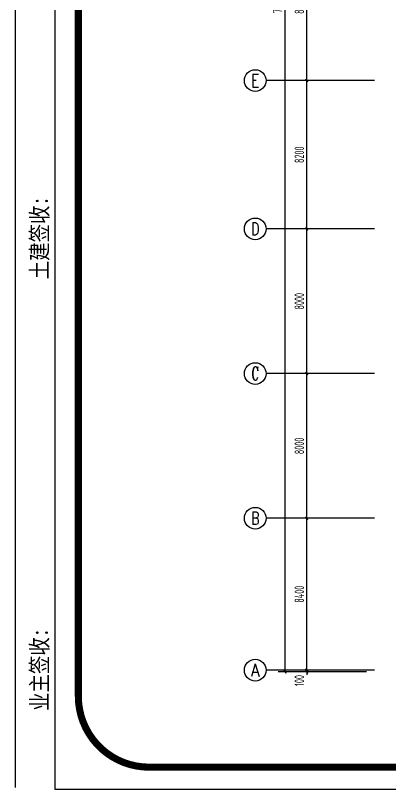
# Model space of a CAD drawing. Extents: x 1159254 to 1730927, y -477824 to -383968.
# Drawn here: x 1594799 to 1615549, y -477824 to -435025 of the extents above; entities that cross this region are included whole.
import ezdxf
from ezdxf.enums import TextEntityAlignment as Align

# ---------------------------------------------------------------- set-up
doc = ezdxf.new("R2010")
doc.units = 0
doc.header["$LTSCALE"] = 1000
for name, color, linetype in [('AXIS', 3, 'Continuous'), ('AXIS_TEXT', 7, 'Continuous'), ('外框', 7, 'Continuous')]:
    doc.layers.add(name, color=color, linetype=linetype)
doc.styles.add('_TCH_AXIS', font='COMPLEX', dxfattribs={"width": 0.8, "bigfont": 'TSSDCHN'})
doc.styles.add('_TCH_DIM_T3', font='TSSDENG', dxfattribs={"width": 0.64, "bigfont": 'TSSDCHN'})
doc.styles.add('COMPLEX', font='COMPLEX')
doc.styles.add('宋体平面', font='', dxfattribs={"width": 0.8})
doc.styles.get('宋体平面').set_extended_font_data('SimSun')
doc.dimstyles.new('_TCH_ARCH&&150', dxfattribs={"dimtxt": 525, "dimasz": 150, "dimexe": 375, "dimexo": 450, "dimgap": 150, "dimtad": 1, "dimdec": 0, "dimzin": 0, "dimdsep": 46, "dimtxsty": '_TCH_DIM_T3', "dimblk": 'ARCHTICK', "dimcen": 0.09, "dimclrt": 7, "dimazin": 2, "dimtfac": 1, "dimtdec": 0, "dimtix": 1, "dimtmove": 2, "dimatfit": 3, "dimfxl": 0, "dimtolj": 1, "dimtzin": 0, "dimarcsym": 0})

# ---------------------------------------------------------------- blocks, each defined once
blk = doc.blocks.new('_ArchTick')
at = {"color": 0, "linetype": 'ByBlock', "const_width": 0.4}
blk.add_lwpolyline([(-0.5, -0.5), (0.5, 0.5)], dxfattribs=at)
blk = doc.blocks.new('*D136')
at = {"layer": 'AXIS', "color": 0, "lineweight": -2, "transparency": 16777216}
for p, q in [((1614213, -471225), (1610538, -471225)), ((1610913, -471225), (1610913, -471075)), ((1610913, -471325), (1610913, -471225)), ((1614213, -471325), (1610538, -471325)), ((1610913, -471325), (1610913, -471475))]:
    blk.add_line(p, q, dxfattribs=at)
at = {"layer": 'Defpoints', "color": 0, "transparency": 16777216}
for p in [(1610913, -471225), (1614663, -471225), (1614663, -471325)]:
    blk.add_point(p, dxfattribs=at)
at = {"layer": 'AXIS', "color": 0, "lineweight": -2, "transparency": 16777216, "xscale": 150, "yscale": 150, "zscale": 150}
for p, rotation in [((1610913, -471225), 270), ((1610913, -471325), 90)]:
    blk.add_blockref('_ArchTick', p, dxfattribs=dict(at, rotation=rotation))
at = {"layer": 'AXIS', "color": 7, "transparency": 16777216, "insert": (1610501, -471798), "char_height": 525, "attachment_point": 5, "rotation": 90, "style": '_TCH_DIM_T3'}
blk.add_mtext('\\A1;100', dxfattribs=at)
blk = doc.blocks.new('*D137')
at = {"layer": 'AXIS', "color": 0, "lineweight": -2, "transparency": 16777216}
for p, q in [((1614213, -462825), (1610538, -462825)), ((1610913, -471225), (1610913, -462825)), ((1614213, -471225), (1610538, -471225))]:
    blk.add_line(p, q, dxfattribs=at)
at = {"layer": 'Defpoints', "color": 0, "transparency": 16777216}
for p in [(1610913, -462825), (1614663, -462825), (1614663, -471225)]:
    blk.add_point(p, dxfattribs=at)
at = {"layer": 'AXIS', "color": 0, "lineweight": -2, "transparency": 16777216, "xscale": 150, "yscale": 150, "zscale": 150}
for p, rotation in [((1610913, -462825), 90), ((1610913, -471225), 270)]:
    blk.add_blockref('_ArchTick', p, dxfattribs=dict(at, rotation=rotation))
at = {"layer": 'AXIS', "color": 7, "transparency": 16777216, "insert": (1610501, -467025), "char_height": 525, "attachment_point": 5, "rotation": 90, "style": '_TCH_DIM_T3'}
blk.add_mtext('\\A1;8400', dxfattribs=at)
blk = doc.blocks.new('*D138')
at = {"layer": 'AXIS', "color": 0, "lineweight": -2, "transparency": 16777216}
for p, q in [((1614213, -454825), (1610538, -454825)), ((1610913, -462825), (1610913, -454825)), ((1614213, -462825), (1610538, -462825))]:
    blk.add_line(p, q, dxfattribs=at)
at = {"layer": 'Defpoints', "color": 0, "transparency": 16777216}
for p in [(1610913, -454825), (1614663, -454825), (1614663, -462825)]:
    blk.add_point(p, dxfattribs=at)
at = {"layer": 'AXIS', "color": 0, "lineweight": -2, "transparency": 16777216, "xscale": 150, "yscale": 150, "zscale": 150}
for p, rotation in [((1610913, -454825), 90), ((1610913, -462825), 270)]:
    blk.add_blockref('_ArchTick', p, dxfattribs=dict(at, rotation=rotation))
at = {"layer": 'AXIS', "color": 7, "transparency": 16777216, "insert": (1610501, -458825), "char_height": 525, "attachment_point": 5, "rotation": 90, "style": '_TCH_DIM_T3'}
blk.add_mtext('\\A1;8000', dxfattribs=at)
blk = doc.blocks.new('*D139')
at = {"layer": 'AXIS', "color": 0, "lineweight": -2, "transparency": 16777216}
for p, q in [((1614213, -446825), (1610538, -446825)), ((1610913, -454825), (1610913, -446825)), ((1614213, -454825), (1610538, -454825))]:
    blk.add_line(p, q, dxfattribs=at)
at = {"layer": 'Defpoints', "color": 0, "transparency": 16777216}
for p in [(1610913, -446825), (1614663, -446825), (1614663, -454825)]:
    blk.add_point(p, dxfattribs=at)
at = {"layer": 'AXIS', "color": 0, "lineweight": -2, "transparency": 16777216, "xscale": 150, "yscale": 150, "zscale": 150}
for p, rotation in [((1610913, -446825), 90), ((1610913, -454825), 270)]:
    blk.add_blockref('_ArchTick', p, dxfattribs=dict(at, rotation=rotation))
at = {"layer": 'AXIS', "color": 7, "transparency": 16777216, "insert": (1610501, -450825), "char_height": 525, "attachment_point": 5, "rotation": 90, "style": '_TCH_DIM_T3'}
blk.add_mtext('\\A1;8000', dxfattribs=at)
blk = doc.blocks.new('*D140')
at = {"layer": 'AXIS', "color": 0, "lineweight": -2, "transparency": 16777216}
for p, q in [((1614213, -438625), (1610538, -438625)), ((1610913, -446825), (1610913, -438625)), ((1614213, -446825), (1610538, -446825))]:
    blk.add_line(p, q, dxfattribs=at)
at = {"layer": 'Defpoints', "color": 0, "transparency": 16777216}
for p in [(1610913, -438625), (1614663, -438625), (1614663, -446825)]:
    blk.add_point(p, dxfattribs=at)
at = {"layer": 'AXIS', "color": 0, "lineweight": -2, "transparency": 16777216, "xscale": 150, "yscale": 150, "zscale": 150}
for p, rotation in [((1610913, -438625), 90), ((1610913, -446825), 270)]:
    blk.add_blockref('_ArchTick', p, dxfattribs=dict(at, rotation=rotation))
at = {"layer": 'AXIS', "color": 7, "transparency": 16777216, "insert": (1610501, -442725), "char_height": 525, "attachment_point": 5, "rotation": 90, "style": '_TCH_DIM_T3'}
blk.add_mtext('\\A1;8200', dxfattribs=at)
blk = doc.blocks.new('*D141')
at = {"layer": 'AXIS', "color": 0, "lineweight": -2, "transparency": 16777216}
for p, q in [((1614213, -430325), (1610538, -430325)), ((1610913, -438625), (1610913, -430325)), ((1614213, -438625), (1610538, -438625))]:
    blk.add_line(p, q, dxfattribs=at)
at = {"layer": 'Defpoints', "color": 0, "transparency": 16777216}
for p in [(1610913, -430325), (1614663, -430325), (1614663, -438625)]:
    blk.add_point(p, dxfattribs=at)
at = {"layer": 'AXIS', "color": 0, "lineweight": -2, "transparency": 16777216, "xscale": 150, "yscale": 150, "zscale": 150}
for p, rotation in [((1610913, -430325), 90), ((1610913, -438625), 270)]:
    blk.add_blockref('_ArchTick', p, dxfattribs=dict(at, rotation=rotation))
at = {"layer": 'AXIS', "color": 7, "transparency": 16777216, "insert": (1610501, -434475), "char_height": 525, "attachment_point": 5, "rotation": 90, "style": '_TCH_DIM_T3'}
blk.add_mtext('\\A1;8300', dxfattribs=at)
blk = doc.blocks.new('*D147')
at = {"layer": 'AXIS', "color": 0, "lineweight": -2, "transparency": 16777216}
for p, q in [((1614213, -397325), (1609338, -397325)), ((1609713, -471325), (1609713, -397325)), ((1614213, -471325), (1609338, -471325))]:
    blk.add_line(p, q, dxfattribs=at)
at = {"layer": 'Defpoints', "color": 0, "transparency": 16777216}
for p in [(1609713, -397325), (1614663, -397325), (1614663, -471325)]:
    blk.add_point(p, dxfattribs=at)
at = {"layer": 'AXIS', "color": 0, "lineweight": -2, "transparency": 16777216, "xscale": 150, "yscale": 150, "zscale": 150}
for p, rotation in [((1609713, -397325), 90), ((1609713, -471325), 270)]:
    blk.add_blockref('_ArchTick', p, dxfattribs=dict(at, rotation=rotation))
at = {"layer": 'AXIS', "color": 7, "transparency": 16777216, "insert": (1609301, -434325), "char_height": 525, "attachment_point": 5, "rotation": 90, "style": '_TCH_DIM_T3'}
blk.add_mtext('\\A1;74000', dxfattribs=at)
blk = doc.blocks.new('_AXISO')
blk.add_circle((0, 0), 0.5)
at = {"layer": 'AXIS_TEXT', "style": 'COMPLEX', "width": 1.041667}
blk.add_attdef('A', text='', height=0.56, dxfattribs=at).set_placement((-0.25, -0.28), (0.25, -0.28), align=Align.FIT)

msp = doc.modelspace()

# ---------------------------------------------------------------- linework, layer by layer
at = {"layer": 'AXIS'}
for p, q in [((1614663, -438624.8), (1608663, -438624.8)), ((1614663, -446824.8), (1608663, -446824.8)), ((1614663, -454824.8), (1608663, -454824.8)), ((1614663, -462824.8), (1608663, -462824.8)), ((1614663, -471224.8), (1608663, -471224.8))]:
    msp.add_line(p, q, dxfattribs=at)
at = {"layer": '外框', "lineweight": -2}
for p, q in [((1594798.5, -477716.8), (1594798.5, -383967.5)), ((1596989.2, -477824.5), (1596989.2, -383967.5)), ((1730926.6, -477824.5), (1596989.2, -477824.5))]:
    msp.add_line(p, q, dxfattribs=at)
at = {"layer": '外框', "lineweight": -2, "const_width": 391.5}
msp.add_lwpolyline([(1602192.9, -476589.1), (1725523.9, -476589.1, 0.4142136), (1729439.2, -472673.8), (1729439.2, -389151, 0.4142136), (1725523.9, -385235.8), (1602192.9, -385235.8, 0.4142136), (1598277.6, -389151), (1598277.6, -472673.8, 0.4142136)], format="xyb", close=True, dxfattribs=at)

# ---------------------------------------------------------------- block references
at = {"layer": 'AXIS'}
ref = msp.add_blockref('_AXISO', (1608063, -438624.8), dxfattribs=dict(at, xscale=1200, yscale=1200, zscale=1200))
ref.add_attrib('A', 'E', dxfattribs={"layer": 'AXIS_TEXT', "height": 717.3, "style": '_TCH_AXIS'}).set_placement((1607844.4, -438983.4), (1608281.6, -438983.4), align=Align.FIT)
ref = msp.add_blockref('_AXISO', (1608063, -446824.8), dxfattribs=dict(at, xscale=1200, yscale=1200, zscale=1200))
ref.add_attrib('A', 'D', dxfattribs={"layer": 'AXIS_TEXT', "height": 705.1, "style": '_TCH_AXIS'}).set_placement((1607834.7, -447177.3), (1608291.3, -447177.3), align=Align.FIT)
ref = msp.add_blockref('_AXISO', (1608063, -454824.8), dxfattribs=dict(at, xscale=1200, yscale=1200, zscale=1200))
ref.add_attrib('A', 'C', dxfattribs={"layer": 'AXIS_TEXT', "height": 729.3, "style": '_TCH_AXIS'}).set_placement((1607854.6, -455189.4), (1608271.4, -455189.4), align=Align.FIT)
ref = msp.add_blockref('_AXISO', (1608063, -462824.8), dxfattribs=dict(at, xscale=1200, yscale=1200, zscale=1200))
ref.add_attrib('A', 'B', dxfattribs={"layer": 'AXIS_TEXT', "height": 705.1, "style": '_TCH_AXIS'}).set_placement((1607834.7, -463177.3), (1608291.3, -463177.3), align=Align.FIT)
ref = msp.add_blockref('_AXISO', (1608063, -471224.8), dxfattribs=dict(at, xscale=1200, yscale=1200, zscale=1200))
ref.add_attrib('A', 'A', dxfattribs={"layer": 'AXIS_TEXT', "height": 692.8, "style": '_TCH_AXIS'}).set_placement((1607825.5, -471571.2), (1608300.5, -471571.2), align=Align.FIT)

# ---------------------------------------------------------------- texts
at = {"layer": '外框', "lineweight": -2, "style": '宋体平面', "width": 0.8}
msp.add_text('业主签收:                                      土建签收:                                     水、电签收:', height=932.804, rotation=90, dxfattribs=at).set_placement((1596592.3, -473477))

# ---------------------------------------------------------------- dimensions: what is measured, and where the dimension line sits
at = {"layer": 'AXIS'}
for p1, p2, distance, picture, middle in [((1614663, -471324.8), (1614663, -397324.8), 4950, '*D147', (1609300.5, -434324.8)), ((1614663, -438624.8), (1614663, -430324.8), 3750, '*D141', (1610500.5, -434474.8)), ((1614663, -446824.8), (1614663, -438624.8), 3750, '*D140', (1610500.5, -442724.8)), ((1614663, -454824.8), (1614663, -446824.8), 3750, '*D139', (1610500.5, -450824.8)), ((1614663, -462824.8), (1614663, -454824.8), 3750, '*D138', (1610500.5, -458824.8)), ((1614663, -471224.8), (1614663, -462824.8), 3750, '*D137', (1610500.5, -467024.8))]:
    dim = msp.add_aligned_dim(p1=p1, p2=p2, distance=distance, dimstyle='_TCH_ARCH&&150', dxfattribs=at)
    dim.commit()
    dim.dimension.update_dxf_attribs({"geometry": picture, "text_midpoint": middle})
dim = msp.add_linear_dim(base=(1610913, -471224.8), p1=(1614663, -471324.8), p2=(1614663, -471224.8), angle=90, dimstyle='_TCH_ARCH&&150', dxfattribs=at)
dim.commit()
dim.dimension.update_dxf_attribs({"geometry": '*D136', "text_midpoint": (1610500.5, -471797.9), "dimtype": 129})

doc.saveas('drawing.dxf')
